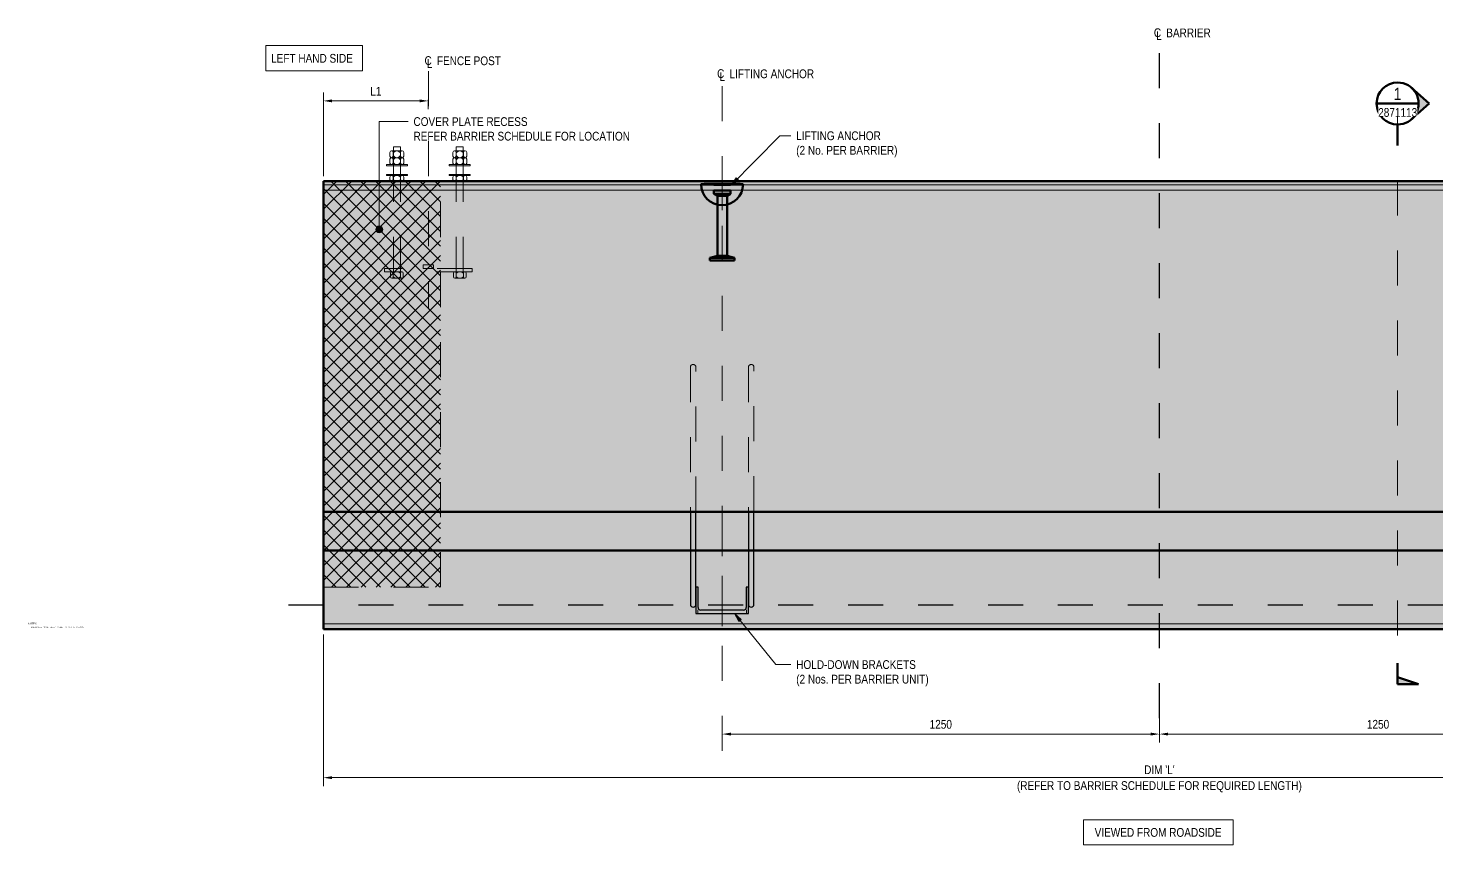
# Model space of a CAD drawing. Header units: metres. Extents: x 0.23 to 8.48, y 1.71 to 4.37.
# Drawn here: x 0.234 to 4.261, y 2.036 to 4.37 of the extents above; entities that cross this region are included whole.
import ezdxf

# ---------------------------------------------------------------- set-up
doc = ezdxf.new("R2010")
doc.units = ezdxf.units.M
for name, pattern in [('Dot_Section Line', [0.02, 0, -0.02]), ('JacobsCenter', [0.015, 0.009, -0.0015, 0.003, -0.0015]), ('JacobsDash', [0.0045, 0.003, -0.0015])]:
    doc.linetypes.add(name, pattern=pattern)
doc.layers.get('Defpoints').update_dxf_attribs({"color": 41})
for name, color, linetype, lineweight in [('D-BDGE', 7, 'Continuous', 13), ('D-BDGE-LINE', 7, 'Continuous', 9), ('D-ENHA-ANNO-TEXT', 7, 'Continuous', 9), ('D-ENHA-GEN-LINE', 7, 'Continuous', 9), ('D-ENHA-TEXT', 7, 'Continuous', 9), ('D-ENHA-TEXT-DIMS', 7, 'Continuous', 9)]:
    doc.layers.add(name, color=color, linetype=linetype, lineweight=lineweight)
doc.styles.add('Arial Narrow', font='ARIALN.TTF', dxfattribs={"height": 0.0035})
doc.styles.add('Arial Narrow_1', font='ARIALN.TTF', dxfattribs={"height": 0.005})
doc.styles.add('Arial Narrow_2', font='ARIALN.TTF', dxfattribs={"height": 0.025})
doc.styles.add('Arial Narrow_3', font='ARIALN.TTF', dxfattribs={"height": 0.0025})
doc.styles.add('Arial Narrow_4', font='ARIALN.TTF', dxfattribs={"height": 0.035})
doc.dimstyles.new('Dimension_Standard_O__mm_', dxfattribs={"dimscale": 0.3048, "dimtxt": 0.025586, "dimasz": 0.082021, "dimexe": 0.07874, "dimexo": 0.049213, "dimgap": 0.049213, "dimtad": 1, "dimdec": 0, "dimlfac": 1000, "dimzin": 0, "dimdsep": 46, "dimtxsty": 'Arial Narrow_2', "dimsah": 1, "dimcen": 0.09, "dimaunit": 1, "dimadec": 4, "dimazin": 0, "dimtfac": 1, "dimtdec": 4, "dimtix": 1, "dimtmove": 0, "dimatfit": 3, "dimfxl": 1, "dimtvp": 1, "dimtfill": 1, "dimtolj": 1, "dimtzin": 0, "dimlwd": 18, "dimlwe": 18, "dimarcsym": 2})
doc.dimstyles.new('Dimension_Standard_T__mm_', dxfattribs={"dimscale": 0.3048, "dimtxt": 0.025586, "dimasz": 0.082021, "dimexe": 0.07874, "dimexo": 0.049213, "dimgap": 0.032808, "dimtad": 1, "dimdec": 0, "dimlfac": 1000, "dimzin": 0, "dimdsep": 46, "dimtxsty": 'Arial Narrow_2', "dimsah": 1, "dimcen": 0.09, "dimaunit": 1, "dimadec": 4, "dimazin": 0, "dimtfac": 1, "dimtdec": 4, "dimtix": 1, "dimtmove": 0, "dimatfit": 3, "dimfxl": 1, "dimtvp": 1, "dimtolj": 1, "dimtzin": 0, "dimlwd": 18, "dimlwe": 18, "dimarcsym": 2})

# ---------------------------------------------------------------- blocks, each defined once
blk = doc.blocks.new('CS_Annot_Centreline Symbol2 - CS_Annot_Centreline Symbol 2-5689285-DRG-2871113 -  PRECAST BARRIER_MPB-02-B_CONCRETE ELEVATION')
at = {"layer": 'D-ENHA-GEN-LINE', "char_height": 0.0025, "attachment_point": 1, "style": 'Arial Narrow_3'}
for s, insert, width in [('C  ', (-0.00109, 0.00476), 0.0044093), ('L', (-0.00041, 0.00392), 0.0019241)]:
    blk.add_mtext(s, dxfattribs=dict(at, insert=insert, width=width))
blk = doc.blocks.new('DIMBLOCK1-DRG-2871113 -  PRECAST BARRIER_MPB-02-B_CONCRETE ELEVATION')
at = {"layer": 'D-ENHA-TEXT-DIMS', "color": 0, "lineweight": 18, "transparency": 16777216}
for p, q in [((1.0776, 2.6374), (1.0776, 2.2043)), ((5.8576, 2.6374), (5.8576, 2.2043)), ((1.1026, 2.2283), (5.8326, 2.2283))]:
    blk.add_line(p, q, dxfattribs=at)
at = {"layer": 'D-ENHA-TEXT-DIMS', "color": 0, "transparency": 16777216}
for points in [[(1.1026, 2.2324), (1.1026, 2.2241), (1.0776, 2.2283)], [(5.8326, 2.2324), (5.8326, 2.2241), (5.8576, 2.2283)]]:
    blk.add_solid(points, dxfattribs=at)
at = {"layer": 'Defpoints', "color": 0, "transparency": 16777216}
for p in [(1.0776, 2.6524), (5.8576, 2.6524), (5.8576, 2.2283)]:
    blk.add_point(p, dxfattribs=at)
at = {"layer": 'D-ENHA-TEXT-DIMS', "color": 0, "lineweight": 18, "transparency": 16777216, "char_height": 0.025, "width": 0.979082, "attachment_point": 5, "style": 'Arial Narrow_2'}
for s, insert in [("\\A1;DIM 'L'", (3.4676, 2.2508)), ('\\A1;(REFER TO BARRIER SCHEDULE FOR REQUIRED LENGTH)', (3.4676, 2.2019))]:
    blk.add_mtext(s, dxfattribs=dict(at, insert=insert))
blk = doc.blocks.new('SYM_ANO_Barrier_LiftingHook_CS - Barrier_LiftingHook-3065844-DRG-2871113 -  PRECAST BARRIER_MPB-02-B_CONCRETE ELEVATION')
at = {"layer": 'D-ENHA-GEN-LINE', "linetype": 'JacobsDash'}
for p, q in [((-0.00583, 0.00064), (-0.006, 0.0006)), ((-0.00531, 0.00067), (-0.00583, 0.00064)), ((-0.00449, 0.00071), (-0.00531, 0.00067)), ((-0.00341, 0.00073), (-0.00449, 0.00071)), ((-0.00213, 0.00075), (-0.00341, 0.00073)), ((-0.00072, 0.00076), (-0.00213, 0.00075)), ((0.00072, 0.00076), (-0.00072, 0.00076)), ((0, -0.00678), (0, 0.00197)), ((0.00213, 0.00075), (0.00072, 0.00076)), ((0.00341, 0.00073), (0.00213, 0.00075)), ((0.00449, 0.00071), (0.00341, 0.00073)), ((0.00531, 0.00067), (0.00449, 0.00071)), ((0.00583, 0.00064), (0.00531, 0.00067)), ((0.006, 0.0006), (0.00583, 0.00064)), ((-0.00235, -0.0012), (-0.00235, -0.00213)), ((0.00235, -0.0012), (-0.00235, -0.0012)), ((0.00235, -0.00213), (-0.00235, -0.00213)), ((-0.00235, -0.00213), (-0.0014, -0.00268)), ((0.0014, -0.00268), (-0.0014, -0.00268)), ((-0.0014, -0.00268), (-0.0014, -0.00524)), ((0.0014, -0.00268), (0.00235, -0.00213)), ((0.0014, -0.00524), (0.0014, -0.00268)), ((0.00235, -0.00213), (0.00235, -0.0012)), ((-0.0014, -0.00524), (-0.0014, -0.01982)), ((0.0014, -0.01982), (0.0014, -0.00524)), ((-0.0014, -0.01982), (-0.0035, -0.02047)), ((0.0014, -0.01982), (-0.0014, -0.01982)), ((0.0035, -0.02047), (0.0014, -0.01982)), ((0.0035, -0.02047), (-0.0035, -0.02047)), ((-0.0035, -0.02047), (-0.0035, -0.0212)), ((-0.0035, -0.0212), (0.0035, -0.0212)), ((0.0035, -0.0212), (0.0035, -0.02047))]:
    blk.add_line(p, q, dxfattribs=at)
for major_axis, start_param, end_param in [((0.006, 0), 3.146394, 4.712389), ((-0.006, 0), 1.570796, 3.141593)]:
    blk.add_ellipse((0, 0.0006), major_axis=major_axis, ratio=0.027767, start_param=start_param, end_param=end_param, dxfattribs=at)
blk = doc.blocks.new('Drafting View - sectionTail-4870194-DRG-2871113 -  PRECAST BARRIER_MPB-02-B_CONCRETE ELEVATION')
at = {"layer": 'D-ENHA-ANNO-TEXT'}
blk.add_hatch(color=256, dxfattribs=at).paths.add_polyline_path([(-0.006, 0.006), (-0.004, 0), (-0.006, 0)])
at = {"layer": 'D-ENHA-ANNO-TEXT', "lineweight": 50}
for p, q in [((-0.006, 0.006), (-0.006, 0)), ((-0.004, 0), (-0.006, 0.006)), ((-0.006, 0), (-0.004, 0)), ((-0.006, 0), (0, 0))]:
    blk.add_line(p, q, dxfattribs=at)
blk = doc.blocks.new('Drafting View - SectionHead-4898858-DRG-2871113 -  PRECAST BARRIER_MPB-02-B_CONCRETE ELEVATION')
at = {"layer": 'D-ENHA-ANNO-TEXT'}
h = blk.add_hatch(color=256, dxfattribs=at)
edge = h.paths.add_edge_path()
edge.add_line((-0.002, 0.009), (0.00247, 0.004))
edge.add_arc((-0.002, 0), 0.006, 41.8277, 138.1723)
edge.add_line((-0.00647, 0.004), (-0.002, 0.009))
at = {"layer": 'D-ENHA-ANNO-TEXT', "lineweight": 50}
for p, q in [((-0.002, 0.009), (-0.00647, 0.004)), ((0.00247, 0.004), (-0.002, 0.009)), ((0.004, 0), (0.01, 0))]:
    blk.add_line(p, q, dxfattribs=at)
for start, end in [(360, 180), (180, 360)]:
    blk.add_arc((-0.002, 0), 0.006, start, end, dxfattribs=at)
blk = doc.blocks.new('DIMBLOCK2-DRG-2871113 -  PRECAST BARRIER_MPB-02-B_CONCRETE ELEVATION')
at = {"layer": 'D-ENHA-TEXT-DIMS', "color": 0, "lineweight": 18, "transparency": 16777216}
for p, q in [((3.4676, 2.4515), (3.4676, 2.3288)), ((2.2176, 2.3554), (2.2176, 2.3288)), ((2.2426, 2.3528), (3.4426, 2.3528))]:
    blk.add_line(p, q, dxfattribs=at)
at = {"layer": 'D-ENHA-TEXT-DIMS', "color": 0, "transparency": 16777216}
for points in [[(2.2426, 2.3569), (2.2426, 2.3486), (2.2176, 2.3528)], [(3.4426, 2.3569), (3.4426, 2.3486), (3.4676, 2.3528)]]:
    blk.add_solid(points, dxfattribs=at)
at = {"layer": 'Defpoints', "color": 0, "transparency": 16777216}
for p in [(3.4676, 2.4665), (2.2176, 2.3704), (3.4676, 2.3528)]:
    blk.add_point(p, dxfattribs=at)
at = {"layer": 'D-ENHA-TEXT-DIMS', "color": 0, "lineweight": 18, "transparency": 16777216, "insert": (2.8426, 2.3805), "char_height": 0.025, "width": 0.076026, "attachment_point": 5, "style": 'Arial Narrow_2', "bg_fill": 3, "box_fill_scale": 1.1, "bg_fill_color": 256, "bg_fill_true_color": 13158600, "bg_fill_transparency": 0}
blk.add_mtext('\\A1;1250', dxfattribs=at)
blk = doc.blocks.new('DIMBLOCK3-DRG-2871113 -  PRECAST BARRIER_MPB-02-B_CONCRETE ELEVATION')
at = {"layer": 'D-ENHA-TEXT-DIMS', "color": 0, "lineweight": 18, "transparency": 16777216}
for p, q in [((3.4676, 2.3833), (3.4676, 2.3288)), ((3.4926, 2.3528), (4.6926, 2.3528)), ((4.7176, 2.3554), (4.7176, 2.3288))]:
    blk.add_line(p, q, dxfattribs=at)
at = {"layer": 'D-ENHA-TEXT-DIMS', "color": 0, "transparency": 16777216}
for points in [[(3.4926, 2.3569), (3.4926, 2.3486), (3.4676, 2.3528)], [(4.6926, 2.3569), (4.6926, 2.3486), (4.7176, 2.3528)]]:
    blk.add_solid(points, dxfattribs=at)
at = {"layer": 'Defpoints', "color": 0, "transparency": 16777216}
for p in [(3.4676, 2.3983), (4.7176, 2.3704), (4.7176, 2.3528)]:
    blk.add_point(p, dxfattribs=at)
at = {"layer": 'D-ENHA-TEXT-DIMS', "color": 0, "lineweight": 18, "transparency": 16777216, "insert": (4.0926, 2.3805), "char_height": 0.025, "width": 0.076026, "attachment_point": 5, "style": 'Arial Narrow_2', "bg_fill": 3, "box_fill_scale": 1.1, "bg_fill_color": 256, "bg_fill_true_color": 13158600, "bg_fill_transparency": 0}
blk.add_mtext('\\A1;1250', dxfattribs=at)
blk = doc.blocks.new('CS_Annot_Centreline Symbol2 - CS_Annot_Centreline Symbol-5797590-DRG-2871113 -  PRECAST BARRIER_MPB-02-B_CONCRETE ELEVATION')
at = {"layer": 'D-ENHA-GEN-LINE', "char_height": 0.0025, "attachment_point": 1, "style": 'Arial Narrow_3'}
for s, insert, width in [('C  ', (-0.00109, 0.00476), 0.0044093), ('L', (-0.00041, 0.00392), 0.0019241)]:
    blk.add_mtext(s, dxfattribs=dict(at, insert=insert, width=width))
blk = doc.blocks.new('DIMBLOCK4-DRG-2871113 -  PRECAST BARRIER_MPB-02-B_CONCRETE ELEVATION')
at = {"layer": 'D-ENHA-TEXT-DIMS', "color": 0, "lineweight": 18, "transparency": 16777216}
for p, q in [((1.0776, 3.9474), (1.0776, 4.186)), ((1.1026, 4.162), (1.3526, 4.162)), ((1.3776, 4.1647), (1.3776, 4.138))]:
    blk.add_line(p, q, dxfattribs=at)
at = {"layer": 'D-ENHA-TEXT-DIMS', "color": 0, "transparency": 16777216}
for points in [[(1.1026, 4.1662), (1.1026, 4.1579), (1.0776, 4.162)], [(1.3526, 4.1662), (1.3526, 4.1579), (1.3776, 4.162)]]:
    blk.add_solid(points, dxfattribs=at)
at = {"layer": 'Defpoints', "color": 0, "transparency": 16777216}
for p in [(1.3776, 4.1797), (1.3776, 4.162), (1.0776, 3.9324)]:
    blk.add_point(p, dxfattribs=at)
at = {"layer": 'D-ENHA-TEXT-DIMS', "color": 0, "lineweight": 18, "transparency": 16777216, "insert": (1.2276, 4.1896), "char_height": 0.025, "width": 0.038013, "attachment_point": 5, "style": 'Arial Narrow_2', "bg_fill": 3, "box_fill_scale": 1.1, "bg_fill_color": 256, "bg_fill_true_color": 13158600, "bg_fill_transparency": 0}
blk.add_mtext('\\A1;L1', dxfattribs=at)

msp = doc.modelspace()

# ---------------------------------------------------------------- hatches: boundary and pattern name
at = {"layer": 'D-BDGE-LINE'}
h = msp.add_hatch(dxfattribs=at)
h.set_pattern_fill('FP_1', color=256, style=0, pattern_type=2)
h.set_pattern_definition([(45, (-2.307858, 0), (-0.0212132, 0.0212132), []), (135, (-2.307858, 0), (-0.0212132, -0.0212132), [])])
h.paths.add_polyline_path([(1.0776454, 2.7724321), (1.4126454, 2.7724321), (1.4126454, 3.9330571), (1.0776454, 3.9330571), (1.0776454, 2.9874321)])
at = {"layer": 'D-BDGE-LINE', "true_color": 0xffffff}
for points in [[(1.4126454, 2.9874321), (5.8576454, 2.9874321), (5.8576454, 3.9324321), (1.0776454, 3.9324321), (1.0776454, 2.9874321)], [(4.8334854, 2.6524321), (5.8576454, 2.6524321), (5.8576454, 2.9874321), (1.0776454, 2.9874321), (1.0776454, 2.6524321), (4.8085681, 2.6524321)]]:
    msp.add_hatch(color=7, dxfattribs=at).paths.add_polyline_path(points)
at = {"layer": 'D-ENHA-TEXT'}
for points in [[(2.2432745, 3.9208763), (2.2639634, 3.9355869), (2.2576844, 3.9417758)], [(2.2525647, 2.6968981), (2.2649433, 2.674735), (2.271777, 2.6803054)]]:
    msp.add_hatch(color=256, dxfattribs=at).paths.add_polyline_path(points)
h = msp.add_hatch(color=256, dxfattribs=at)
edge = h.paths.add_edge_path()
edge.add_arc((1.2373759, 3.7947452), 0.01, 0, 360)

# ---------------------------------------------------------------- linework, layer by layer
at = {"layer": 'D-BDGE', "linetype": 'JacobsCenter', "lineweight": 25}
msp.add_line((3.4676454, 2.3983343), (3.4676454, 4.3283343), dxfattribs=at)
at = {"layer": 'D-BDGE', "linetype": 'JacobsCenter', "lineweight": 18}
for p, q in [((1.3776454, 4.2471776), (1.3776454, 3.5671776)), ((2.2176454, 4.2045491), (2.2176454, 2.2745491)), ((2.2176454, 2.9609527), (2.2176454, 2.5959527))]:
    msp.add_line(p, q, dxfattribs=at)
at = {"layer": 'D-BDGE', "color": 252, "lineweight": 18, "true_color": 0x888888}
for p, q in [((1.2976454, 4.0310914), (1.2776454, 4.0310914)), ((1.2776454, 4.0310914), (1.2776454, 3.9302179)), ((1.2976454, 4.0310914), (1.2976454, 3.9307629)), ((1.4576454, 4.0310914), (1.4776454, 4.0310914)), ((1.4576454, 4.0310914), (1.4576454, 3.9307629)), ((1.4776454, 4.0310914), (1.4776454, 3.9302179)), ((1.2679094, 4.0149791), (1.2679094, 4.0040471)), ((1.2679094, 3.9951791), (1.2679094, 3.9842471)), ((1.2723434, 4.0194131), (1.3029474, 4.0194131)), ((1.2723434, 3.9996131), (1.3029474, 3.9996131)), ((1.2723434, 3.9996131), (1.3029474, 3.9996131)), ((1.2723434, 3.9996131), (1.3029474, 3.9996131)), ((1.2767774, 4.0149791), (1.2767774, 4.0040471)), ((1.2767774, 4.0105107), (1.2767774, 4.0085154)), ((1.2767774, 3.9951791), (1.2767774, 3.9842471)), ((1.2767774, 3.9907107), (1.2767774, 3.9887154)), ((1.2985134, 4.0149791), (1.2985134, 4.0040471)), ((1.2985134, 4.0105107), (1.2985134, 4.0085154)), ((1.2985134, 3.9951791), (1.2985134, 3.9842471)), ((1.2985134, 3.9907107), (1.2985134, 3.9887154)), ((1.3073814, 4.0149791), (1.3073814, 4.0040471)), ((1.3073814, 3.9951791), (1.3073814, 3.9842471)), ((1.4479094, 4.0149791), (1.4479094, 4.0040471)), ((1.4479094, 3.9951791), (1.4479094, 3.9842471)), ((1.4829474, 4.0194131), (1.4523434, 4.0194131)), ((1.4829474, 3.9996131), (1.4523434, 3.9996131)), ((1.4829474, 3.9996131), (1.4523434, 3.9996131)), ((1.4829474, 3.9996131), (1.4523434, 3.9996131)), ((1.4567774, 4.0149791), (1.4567774, 4.0040471)), ((1.4567774, 4.0105107), (1.4567774, 4.0085154)), ((1.4567774, 3.9951791), (1.4567774, 3.9842471)), ((1.4567774, 3.9907107), (1.4567774, 3.9887154)), ((1.4785134, 4.0149791), (1.4785134, 4.0040471)), ((1.4785134, 4.0105107), (1.4785134, 4.0085154)), ((1.4785134, 3.9951791), (1.4785134, 3.9842471)), ((1.4785134, 3.9907107), (1.4785134, 3.9887154)), ((1.4873814, 4.0149791), (1.4873814, 4.0040471)), ((1.4873814, 3.9951791), (1.4873814, 3.9842471)), ((1.3176454, 3.9798131), (1.2576454, 3.9798131)), ((1.2576454, 3.9798131), (1.2576454, 3.9768131)), ((1.2576454, 3.9768131), (1.3176454, 3.9768131)), ((1.2576454, 3.9518131), (1.3176454, 3.9518131)), ((1.2576454, 3.9488131), (1.2576454, 3.9518131)), ((1.3176454, 3.9488131), (1.2576454, 3.9488131)), ((1.2723434, 3.9798131), (1.3029474, 3.9798131)), ((1.2723434, 3.9798131), (1.3029474, 3.9798131)), ((1.2723434, 3.9488131), (1.3029474, 3.9488131)), ((1.2723434, 3.9488131), (1.3029474, 3.9488131)), ((1.3176454, 3.9768131), (1.3176454, 3.9798131)), ((1.3176454, 3.9518131), (1.3176454, 3.9488131)), ((1.4376454, 3.9798131), (1.4976454, 3.9798131)), ((1.4376454, 3.9768131), (1.4376454, 3.9798131)), ((1.4976454, 3.9768131), (1.4376454, 3.9768131)), ((1.4376454, 3.9518131), (1.4376454, 3.9488131)), ((1.4976454, 3.9518131), (1.4376454, 3.9518131)), ((1.4376454, 3.9488131), (1.4976454, 3.9488131)), ((1.4829474, 3.9798131), (1.4523434, 3.9798131)), ((1.4829474, 3.9798131), (1.4523434, 3.9798131)), ((1.4829474, 3.9488131), (1.4523434, 3.9488131)), ((1.4829474, 3.9488131), (1.4523434, 3.9488131)), ((1.4976454, 3.9798131), (1.4976454, 3.9768131)), ((1.4976454, 3.9488131), (1.4976454, 3.9518131)), ((1.2679094, 3.9368661), (1.2679094, 3.9443791)), ((1.2723434, 3.9324321), (1.3029474, 3.9324321)), ((1.2723434, 3.9324321), (1.3029474, 3.9324321)), ((1.2723434, 3.9324321), (1.3029474, 3.9324321)), ((1.2767774, 3.9443791), (1.2767774, 3.9368661)), ((1.2985134, 3.9443791), (1.2985134, 3.9368661)), ((1.3073814, 3.9368661), (1.3073814, 3.9443791)), ((1.4479094, 3.9368661), (1.4479094, 3.9443791)), ((1.4829474, 3.9324321), (1.4523434, 3.9324321)), ((1.4829474, 3.9324321), (1.4523434, 3.9324321)), ((1.4829474, 3.9324321), (1.4523434, 3.9324321)), ((1.4567774, 3.9443791), (1.4567774, 3.9368661)), ((1.4785134, 3.9443791), (1.4785134, 3.9368661)), ((1.4873814, 3.9368661), (1.4873814, 3.9443791)), ((1.2696454, 3.6592509), (1.2696454, 3.6698609)), ((1.2770354, 3.6592509), (1.2770354, 3.6698609)), ((1.2982554, 3.6592509), (1.2982554, 3.6698609)), ((1.3056454, 3.6592509), (1.3056454, 3.6698609)), ((1.4496454, 3.6592509), (1.4496454, 3.6698609)), ((1.4570354, 3.6592509), (1.4570354, 3.6698609)), ((1.4782554, 3.6592509), (1.4782554, 3.6698609)), ((1.4856454, 3.6592509), (1.4856454, 3.6698609)), ((1.2733404, 3.6555559), (1.3007304, 3.6555559)), ((1.4819504, 3.6555559), (1.4545604, 3.6555559))]:
    msp.add_line(p, q, dxfattribs=at)
at = {"layer": 'D-BDGE', "lineweight": 25}
for p, q in [((1.4126454, 3.9330571), (1.0776454, 3.9330571)), ((1.0776454, 3.9330571), (1.0776454, 2.7724321)), ((2.1266825, 2.9888664), (2.1266825, 2.7236122)), ((2.1426825, 2.7236122), (2.1426825, 2.9888664)), ((2.2925681, 2.9895696), (2.2925681, 2.7235527)), ((2.3085681, 2.7235527), (2.3085681, 2.9895696)), ((2.1426454, 2.7723943), (2.1426454, 2.6973943)), ((2.1486454, 2.7723943), (2.1426454, 2.7723943)), ((2.1486454, 2.7148943), (2.1486454, 2.7723943)), ((2.2926454, 2.7723943), (2.2866454, 2.7723943)), ((2.2866454, 2.7723943), (2.2866454, 2.7148943)), ((2.2926454, 2.6973943), (2.2926454, 2.7723943)), ((2.2786454, 2.7068943), (2.1566454, 2.7068943)), ((2.1426454, 2.6973943), (2.2926454, 2.6973943))]:
    msp.add_line(p, q, dxfattribs=at)
at = {"layer": 'D-BDGE', "lineweight": 50}
for p, q in [((1.0776454, 3.9324321), (1.0776454, 2.6524321)), ((5.8576454, 3.9324321), (1.0776454, 3.9324321)), ((2.1942611, 3.9057902), (2.2412273, 3.9057902)), ((2.1942611, 3.8965114), (2.1942611, 3.9057902)), ((2.2412273, 3.8965114), (2.1942611, 3.8965114)), ((2.1942611, 3.8965114), (2.203875, 3.8908578)), ((2.203875, 3.8908578), (2.2316827, 3.8908578)), ((2.203875, 3.7197461), (2.203875, 3.8908578)), ((2.2412273, 3.8965114), (2.2316827, 3.8908578)), ((2.2316827, 3.8908578), (2.2316827, 3.7197461)), ((2.2412273, 3.9057902), (2.2412273, 3.8965114)), ((2.203875, 3.7197461), (2.1826459, 3.7132557)), ((2.1826459, 3.7132557), (2.2526459, 3.7132557)), ((2.1826459, 3.7057361), (2.1826459, 3.7132557)), ((2.2526459, 3.7057361), (2.1826459, 3.7057361)), ((2.2316827, 3.7197461), (2.203875, 3.7197461)), ((2.2316827, 3.7197461), (2.252715, 3.7133159)), ((2.2526459, 3.7132557), (2.2526459, 3.7057361)), ((5.8576454, 2.9874321), (1.0776454, 2.9874321)), ((5.8576454, 2.8774321), (1.0776454, 2.8774321)), ((1.0776454, 2.6524321), (5.8576454, 2.6524321))]:
    msp.add_line(p, q, dxfattribs=at)
at = {"layer": 'D-BDGE', "lineweight": 18}
for p, q in [((1.0776454, 3.9224321), (5.8576454, 3.9224321)), ((5.8576454, 3.907214), (1.0776454, 3.907214)), ((5.8576454, 2.9874321), (1.0776454, 2.9874321)), ((1.0776454, 2.9874321), (1.0776454, 2.6524321)), ((5.8576454, 2.6674321), (1.0776454, 2.6674321))]:
    msp.add_line(p, q, dxfattribs=at)
at = {"layer": 'D-BDGE', "color": 252, "linetype": 'JacobsDash', "lineweight": 18, "true_color": 0x888888}
for p, q in [((1.2776454, 3.6735559), (1.2776454, 3.9302179)), ((1.2976454, 3.6735559), (1.2976454, 3.9307629)), ((1.4576454, 3.6735559), (1.4576454, 3.9307629)), ((1.4776454, 3.6735559), (1.4776454, 3.9302179)), ((1.5026454, 3.6835559), (1.2526454, 3.6835559)), ((1.2526454, 3.6735559), (1.2526454, 3.6835559)), ((1.5026454, 3.6735559), (1.2526454, 3.6735559)), ((1.2733404, 3.6735559), (1.3007304, 3.6735559)), ((1.3626454, 3.6835559), (1.3626454, 3.6935559)), ((1.3626454, 3.6935559), (1.3926454, 3.6935559)), ((1.3926454, 3.6835559), (1.3626454, 3.6835559)), ((1.3926454, 3.6935559), (1.3926454, 3.6835559)), ((1.4819504, 3.6735559), (1.4545604, 3.6735559)), ((1.5026454, 3.6735559), (1.5026454, 3.6835559))]:
    msp.add_line(p, q, dxfattribs=at)
at = {"layer": 'D-BDGE', "linetype": 'JacobsDash', "lineweight": 18}
for p, q in [((1.4126454, 2.7724321), (1.4126454, 3.9330571)), ((1.0776454, 2.7724321), (1.4126454, 2.7724321)), ((1.0776454, 2.6524321), (5.8576454, 2.6524321))]:
    msp.add_line(p, q, dxfattribs=at)
at = {"layer": 'D-BDGE', "color": 8, "linetype": 'JacobsDash', "lineweight": 18, "true_color": 0x808080}
for p, q in [((2.1266825, 3.4008742), (2.1266825, 2.9888664)), ((2.1426825, 2.9888664), (2.1426825, 3.4008742)), ((2.2925681, 3.4008657), (2.2925681, 2.9895696)), ((2.3085681, 2.9895696), (2.3085681, 3.4008657))]:
    msp.add_line(p, q, dxfattribs=at)
at = {"layer": 'D-BDGE', "linetype": 'JacobsDash', "lineweight": 25}
msp.add_line((0.9776454, 2.7224321), (6.0576454, 2.7224321), dxfattribs=at)
at = {"layer": 'D-BDGE', "color": 7, "lineweight": 9, "true_color": 0xffffff}
for p, q in [((2.1476454, 2.6973943), (2.1476454, 2.7073943)), ((2.2876454, 2.7073943), (2.2876454, 2.6973943))]:
    msp.add_line(p, q, dxfattribs=at)
at = {"layer": 'D-BDGE', "color": 252, "lineweight": 18, "true_color": 0x888888}
for centre, radius, start, end in [((1.2723434, 4.0149791), 0.004434, 0, 180), ((1.2723434, 4.0040471), 0.004434, 180, 0), ((1.2723434, 3.9951791), 0.004434, 0, 180), ((1.2876454, 4.0083281), 0.011085, 11.3556156, 168.6443844), ((1.2876454, 4.0106981), 0.011085, 191.3556156, 348.6443844), ((1.2876454, 3.9885281), 0.011085, 11.3556156, 168.6443844), ((1.2876454, 3.9908981), 0.011085, 191.3556156, 348.6443844), ((1.3029474, 4.0149791), 0.004434, 0, 180), ((1.3029474, 4.0040471), 0.004434, 180, 0), ((1.3029474, 3.9951791), 0.004434, 0, 180), ((1.4523434, 4.0149791), 0.004434, 0, 180), ((1.4523434, 4.0040471), 0.004434, 180, 0), ((1.4523434, 3.9951791), 0.004434, 0, 180), ((1.4676454, 4.0083281), 0.011085, 11.3556156, 168.6443844), ((1.4676454, 4.0106981), 0.011085, 191.3556156, 348.6443844), ((1.4676454, 3.9885281), 0.011085, 11.3556156, 168.6443844), ((1.4676454, 3.9908981), 0.011085, 191.3556156, 348.6443844), ((1.4829474, 4.0149791), 0.004434, 0, 180), ((1.4829474, 4.0040471), 0.004434, 180, 0), ((1.4829474, 3.9951791), 0.004434, 0, 180), ((1.2723434, 3.9842471), 0.004434, 180, 0), ((1.2723434, 3.9443791), 0.004434, 0, 180), ((1.2876454, 3.933277), 0.0155361, 45.6103826, 134.3896174), ((1.3029474, 3.9842471), 0.004434, 180, 0), ((1.3029474, 3.9443791), 0.004434, 0, 180), ((1.4523434, 3.9842471), 0.004434, 180, 0), ((1.4523434, 3.9443791), 0.004434, 0, 180), ((1.4676454, 3.933277), 0.0155361, 45.6103826, 134.3896174), ((1.4829474, 3.9842471), 0.004434, 180, 0), ((1.4829474, 3.9443791), 0.004434, 0, 180), ((1.2723434, 3.9368661), 0.004434, 180, 360), ((1.2876454, 3.9479682), 0.0155361, 225.6103826, 314.3896174), ((1.3029474, 3.9368661), 0.004434, 180, 360), ((1.4523434, 3.9368661), 0.004434, 180, 360), ((1.4676454, 3.9479682), 0.0155361, 225.6103826, 314.3896174), ((1.4829474, 3.9368661), 0.004434, 180, 0), ((1.2733404, 3.6698609), 0.003695, 0, 180), ((1.2876454, 3.6564754), 0.0170805, 51.5980053, 128.4019947), ((1.3019504, 3.6698609), 0.003695, 0, 180), ((1.4533404, 3.6698609), 0.003695, 0, 180), ((1.4676454, 3.6564754), 0.0170805, 51.5980053, 128.4019947), ((1.4819504, 3.6698609), 0.003695, 0, 180), ((1.2733404, 3.6592509), 0.003695, 180, 0), ((1.2876454, 3.6726365), 0.0170805, 231.5980053, 308.4019947), ((1.3019504, 3.6592509), 0.003695, 180, 0), ((1.4533404, 3.6592509), 0.003695, 180, 0), ((1.4676454, 3.6726365), 0.0170805, 231.5980053, 308.4019947), ((1.4819504, 3.6592509), 0.003695, 180, 0)]:
    msp.add_arc(centre, radius, start, end, dxfattribs=at)
at = {"layer": 'D-BDGE', "lineweight": 50}
msp.add_arc((2.2172844, 3.9238537), 0.06, 180, 360, dxfattribs=at)
at = {"layer": 'D-BDGE', "color": 8, "linetype": 'JacobsDash', "lineweight": 18, "true_color": 0x808080}
for centre in [(2.1346825, 3.4008742), (2.3005681, 3.4008657)]:
    msp.add_arc(centre, 0.008, 0, 180, dxfattribs=at)
at = {"layer": 'D-BDGE', "lineweight": 25}
for centre, start, end in [((2.1346825, 2.7236122), 180, 0), ((2.1566454, 2.7148943), 180, 270), ((2.2786454, 2.7148943), 270, 0), ((2.3005681, 2.7235527), 180, 0)]:
    msp.add_arc(centre, 0.008, start, end, dxfattribs=at)
at = {"layer": 'D-BDGE', "lineweight": 50}
msp.add_ellipse((2.2176454, 3.9238537), major_axis=(0.060361, 0), ratio=0.023977681, dxfattribs=at)
at = {"layer": 'D-ENHA-ANNO-TEXT', "lineweight": 50}
msp.add_line((4.0886267, 4.1545865), (4.2086267, 4.1545865), dxfattribs=at)
at = {"layer": 'D-ENHA-ANNO-TEXT', "color": 7, "linetype": 'Dot_Section Line', "true_color": 0xffffff}
msp.add_line((4.1486267, 4.1345865), (4.1486267, 2.5551337), dxfattribs=at)
at = {"layer": 'D-ENHA-TEXT'}
for p, q in [((1.2373759, 4.1028452), (1.3201561, 4.1028452)), ((1.2373759, 3.7947452), (1.2373759, 4.1028452)), ((2.2432745, 3.9208763), (2.3828241, 4.0624581)), ((2.3828241, 4.0624581), (2.4143358, 4.0624581)), ((2.2576844, 3.9417758), (2.2432745, 3.9208763)), ((2.2432745, 3.9208763), (2.2639634, 3.9355869)), ((2.2639634, 3.9355869), (2.2576844, 3.9417758)), ((2.2525647, 2.6968981), (2.2649433, 2.674735)), ((2.271777, 2.6803054), (2.2525647, 2.6968981)), ((2.2525647, 2.6968981), (2.371213, 2.5513403)), ((2.2649433, 2.674735), (2.271777, 2.6803054)), ((2.371213, 2.5513403), (2.4143358, 2.5513403))]:
    msp.add_line(p, q, dxfattribs=at)
at = {"layer": 'D-ENHA-TEXT', "lineweight": 18, "flags": 128}
for points in [[(0.9131438, 4.3198828), (1.1898725, 4.3198828), (1.1898725, 4.2481828), (0.9131438, 4.2481828)], [(3.2509539, 2.108081), (3.678188, 2.108081), (3.678188, 2.036381), (3.2509539, 2.036381)]]:
    msp.add_lwpolyline(points, close=True, dxfattribs=at)
at = {"layer": 'D-ENHA-TEXT'}
msp.add_circle((1.2373759, 3.7947452), 0.01, dxfattribs=at)

# ---------------------------------------------------------------- block references
at = {"layer": 'D-ENHA-ANNO-TEXT', "lineweight": 50, "xscale": 9.999999999999996, "yscale": 9.999999999999996, "zscale": 9.999999999999996, "rotation": 269.9999999999995}
msp.add_blockref('Drafting View - SectionHead-4898858-DRG-2871113 -  PRECAST BARRIER_MPB-02-B_CONCRETE ELEVATION', (4.1486267, 4.1345865), dxfattribs=at)
at = {"layer": 'D-ENHA-ANNO-TEXT', "lineweight": 50, "extrusion": (0, 0, -1), "xscale": 9.999999999999996, "yscale": 9.999999999999996, "zscale": 9.999999999999996, "rotation": 90.00000000000074}
msp.add_blockref('Drafting View - sectionTail-4870194-DRG-2871113 -  PRECAST BARRIER_MPB-02-B_CONCRETE ELEVATION', (-4.1486267, 2.5551337), dxfattribs=at)
at = {"layer": 'D-ENHA-GEN-LINE', "xscale": 10, "yscale": 10, "zscale": 10}
for name, p in [('CS_Annot_Centreline Symbol2 - CS_Annot_Centreline Symbol 2-5689285-DRG-2871113 -  PRECAST BARRIER_MPB-02-B_CONCRETE ELEVATION', (3.4626454, 4.3217596)), ('CS_Annot_Centreline Symbol2 - CS_Annot_Centreline Symbol-5797590-DRG-2871113 -  PRECAST BARRIER_MPB-02-B_CONCRETE ELEVATION', (1.3776454, 4.2421183)), ('CS_Annot_Centreline Symbol2 - CS_Annot_Centreline Symbol-5797590-DRG-2871113 -  PRECAST BARRIER_MPB-02-B_CONCRETE ELEVATION', (2.2140183, 4.2048445)), ('SYM_ANO_Barrier_LiftingHook_CS - Barrier_LiftingHook-3065844-DRG-2871113 -  PRECAST BARRIER_MPB-02-B_CONCRETE ELEVATION', (2.2176454, 3.917788))]:
    msp.add_blockref(name, p, dxfattribs=at)

# ---------------------------------------------------------------- texts
at = {"layer": 'D-ENHA-TEXT', "insert": (0.2337027, 2.6600804), "char_height": 0.0035, "attachment_point": 1, "style": 'Arial Narrow', "bg_fill": 3, "box_fill_scale": 1, "bg_fill_color": 256, "bg_fill_true_color": 13158600, "bg_fill_transparency": 0}
msp.add_mtext('1.', dxfattribs=at)

# ---------------------------------------------------------------- next in the draw order: texts
at = {"layer": 'D-ENHA-ANNO-TEXT', "insert": (4.1373725, 4.1995559), "char_height": 0.035, "attachment_point": 1, "style": 'Arial Narrow_4', "bg_fill": 3, "box_fill_scale": 1, "bg_fill_color": 256, "bg_fill_transparency": 0}
msp.add_mtext('1', dxfattribs=at)
at = {"layer": 'D-ENHA-ANNO-TEXT', "insert": (4.0930725, 4.1415497), "char_height": 0.025, "attachment_point": 1, "style": 'Arial Narrow_2', "bg_fill": 3, "box_fill_scale": 1, "bg_fill_color": 256, "bg_fill_true_color": 13158600, "bg_fill_transparency": 0}
msp.add_mtext('2871113', dxfattribs=at)
at = {"layer": 'D-ENHA-GEN-LINE', "char_height": 0.025, "attachment_point": 1, "style": 'Arial Narrow_2', "bg_fill": 3, "box_fill_scale": 1, "bg_fill_color": 256, "bg_fill_true_color": 13158600, "bg_fill_transparency": 0}
for s, insert in [('BARRIER', (3.4871473, 4.3688238)), ('FENCE POST', (1.4021473, 4.2891825)), ('LIFTING ANCHOR', (2.2385201, 4.2519087))]:
    msp.add_mtext(s, dxfattribs=dict(at, insert=insert))
at = {"layer": 'D-ENHA-TEXT', "lineweight": 18, "insert": (0.9281438, 4.2961485), "char_height": 0.025, "attachment_point": 1, "style": 'Arial Narrow_2', "bg_fill": 3, "box_fill_scale": 1, "bg_fill_color": 256, "bg_fill_transparency": 0}
msp.add_mtext('LEFT HAND SIDE', dxfattribs=at)
at = {"layer": 'D-ENHA-TEXT', "attachment_point": 1, "bg_fill": 3, "box_fill_scale": 1, "bg_fill_color": 256, "bg_fill_true_color": 13158600, "bg_fill_transparency": 0}
for s, insert, char_height, style in [('COVER PLATE RECESS', (1.3351561, 4.1153452), 0.025, 'Arial Narrow_2'), ('LIFTING ANCHOR', (2.4293358, 4.0749581), 0.025, 'Arial Narrow_2'), ('FOR GENERAL NOTES REFER TO SHEET No. 2871005 TO 2871008.', (0.2417064, 2.6600804), 0.0035, 'Arial Narrow'), ('HOLD-DOWN BRACKETS ', (2.4293358, 2.5638403), 0.025, 'Arial Narrow_2')]:
    msp.add_mtext(s, dxfattribs=dict(at, insert=insert, char_height=char_height, style=style))
at = {"layer": 'D-ENHA-TEXT', "lineweight": 18, "insert": (3.2824904, 2.0843466), "char_height": 0.025, "attachment_point": 1, "style": 'Arial Narrow_2', "bg_fill": 3, "box_fill_scale": 1, "bg_fill_color": 256, "bg_fill_true_color": 13158600, "bg_fill_transparency": 0}
msp.add_mtext('VIEWED FROM ROADSIDE', dxfattribs=at)

# ---------------------------------------------------------------- next in the draw order: texts
at = {"layer": 'D-ENHA-TEXT', "attachment_point": 1, "bg_fill": 3, "box_fill_scale": 1, "bg_fill_color": 256, "bg_fill_true_color": 13158600, "bg_fill_transparency": 0}
for s, insert, char_height, style in [('REFER BARRIER SCHEDULE FOR LOCATION', (1.3351561, 4.0736734), 0.025, 'Arial Narrow_2'), ('(2 No. PER BARRIER)', (2.4293358, 4.0332862), 0.025, 'Arial Narrow_2'), ('NOTES', (0.2337027, 2.6712041), 0.005, 'Arial Narrow_1'), ('(2 Nos. PER BARRIER UNIT)', (2.4293358, 2.5221684), 0.025, 'Arial Narrow_2')]:
    msp.add_mtext(s, dxfattribs=dict(at, insert=insert, char_height=char_height, style=style))

# ---------------------------------------------------------------- next in the draw order: dimensions: what is measured, and where the dimension line sits
at = {"layer": 'D-ENHA-TEXT-DIMS', "lineweight": 18}
for base, p1, p2, text, dimstyle, override, picture, middle in [((1.3776454, 4.1620363), (1.0776454, 3.9324321), (1.3776454, 4.179714), 'L1', 'Dimension_Standard_O__mm_', {"dimpost": '<>', "dimfxl": 0.388778}, 'DIMBLOCK4-DRG-2871113 -  PRECAST BARRIER_MPB-02-B_CONCRETE ELEVATION', (1.2276454, 4.1895875)), ((5.8576454, 2.2282689), (1.0776454, 2.6524321), (5.8576454, 2.6524321), "DIM 'L'\\X(REFER TO BARRIER SCHEDULE FOR REQUIRED LENGTH)", 'Dimension_Standard_T__mm_', {"dimpost": '<>', "dimfxl": 4.78}, 'DIMBLOCK1-DRG-2871113 -  PRECAST BARRIER_MPB-02-B_CONCRETE ELEVATION', (3.4676454, 2.2282689))]:
    dim = msp.add_linear_dim(base=base, p1=p1, p2=p2, text=text, dimstyle=dimstyle, override=override, dxfattribs=at)
    dim.commit()
    dim.dimension.update_dxf_attribs({"geometry": picture, "text_midpoint": middle})

# ---------------------------------------------------------------- next in the draw order: dimensions: what is measured, and where the dimension line sits
dim = msp.add_linear_dim(base=(3.4676454, 2.3527711), p1=(2.2176454, 2.3704487), p2=(3.4676454, 2.466452), dimstyle='Dimension_Standard_O__mm_', override={"dimpost": '<>', "dimfxl": 1.253681}, dxfattribs=at)
dim.commit()
dim.dimension.update_dxf_attribs({"geometry": 'DIMBLOCK2-DRG-2871113 -  PRECAST BARRIER_MPB-02-B_CONCRETE ELEVATION', "text_midpoint": (2.8426454, 2.3805354)})

# ---------------------------------------------------------------- next in the draw order: dimensions: what is measured, and where the dimension line sits
dim = msp.add_linear_dim(base=(4.7176454, 2.3527711), p1=(3.4676454, 2.3983343), p2=(4.7176454, 2.3704487), dimstyle='Dimension_Standard_O__mm_', override={"dimpost": '<>', "dimfxl": 1.250311}, dxfattribs=at)
dim.commit()
dim.dimension.update_dxf_attribs({"geometry": 'DIMBLOCK3-DRG-2871113 -  PRECAST BARRIER_MPB-02-B_CONCRETE ELEVATION', "text_midpoint": (4.0926454, 2.3805354)})

doc.saveas('drawing.dxf')
